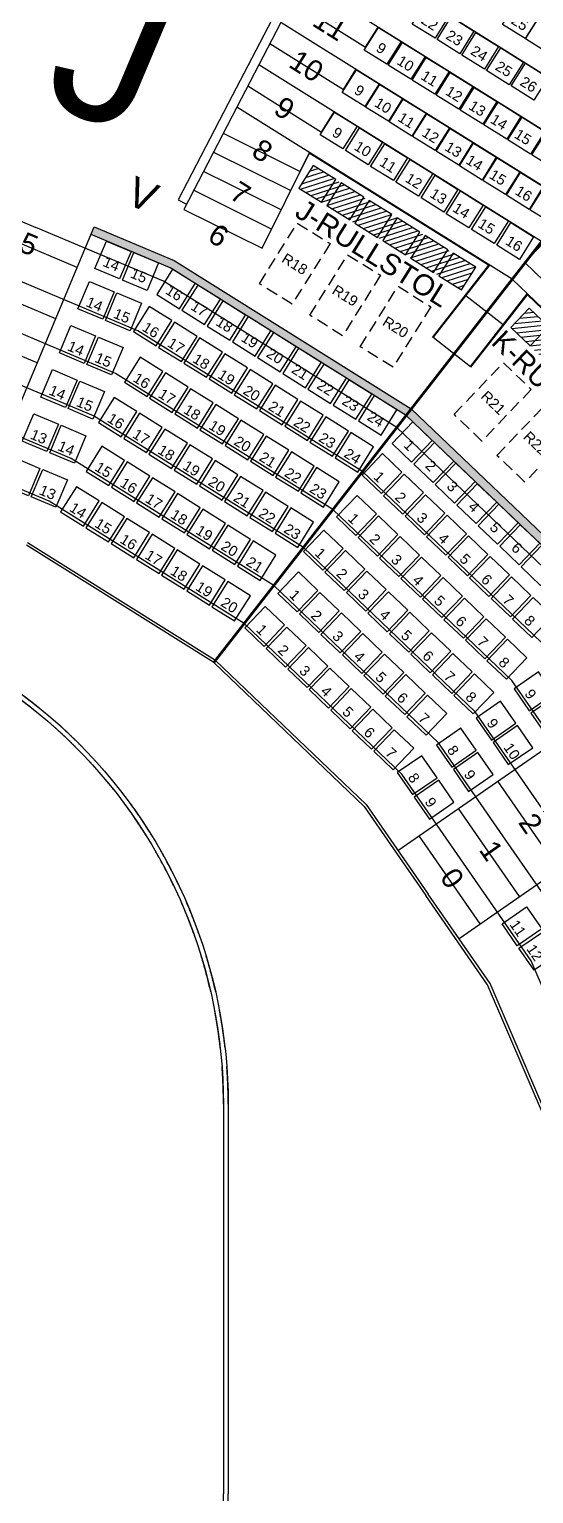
# Model space of a CAD drawing. Header units: millimetres. Extents: x 42980 to 202332, y 27411 to 140378.
# Drawn here: x 145506 to 153984, y 84100 to 108719 of the extents above; entities that cross this region are included whole.
import ezdxf
from ezdxf.enums import TextEntityAlignment as Align

# ---------------------------------------------------------------- set-up
doc = ezdxf.new("R2010")
doc.units = ezdxf.units.MM
doc.header["$LTSCALE"] = 100
doc.linetypes.add('DASHED_2', pattern=[3, 2, -1])
doc.linetypes.add('HIDDEN', pattern=[9.525, 6.35, -3.175])
for name, color, linetype in [('A-3311-EA-', 3, 'CONTINUOUS'), ('A-3311-FYLL', 1, 'CONTINUOUS'), ('C-RADER', 252, 'CONTINUOUS'), ('G-RADER_TELE_2', 252, 'CONTINUOUS'), ('J-RADER', 252, 'CONTINUOUS'), ('J-RADER_TELE', 252, 'CONTINUOUS'), ('J-RADNUMMER', 4, 'CONTINUOUS'), ('J-RADNUMMER_TELE', 4, 'CONTINUOUS'), ('J-RULLSTOLSPLATS', 1, 'DASHED_2'), ('J-STOLAR', 1, 'CONTINUOUS'), ('J-STOLAR MEDFÖLJARE', 1, 'CONTINUOUS'), ('J-STOLAR_TELE', 3, 'CONTINUOUS'), ('J-STOLNR RULLSTOLSPLATS', 7, 'CONTINUOUS'), ('J-STOLNUMMER', 7, 'CONTINUOUS'), ('J-STOLNUMMER_TELE', 7, 'CONTINUOUS'), ('J-TRAPPA', 254, 'CONTINUOUS'), ('J-TRAPPA_TELE', 254, 'CONTINUOUS'), ('K-RADER', 252, 'CONTINUOUS'), ('K-RADER_TELE', 252, 'CONTINUOUS'), ('K-RADNUMMER_TELE', 4, 'CONTINUOUS'), ('K-RULLSTOLSPLATS', 1, 'DASHED_2'), ('K-STOLAR', 1, 'CONTINUOUS'), ('K-STOLAR MEDFÖLJARE', 1, 'CONTINUOUS'), ('K-STOLAR_TELE', 3, 'CONTINUOUS'), ('K-STOLNR RULLSTOLSPLATS', 7, 'CONTINUOUS'), ('K-STOLNUMMER_TELE', 7, 'CONTINUOUS'), ('K-TRAPPA_TELE', 254, 'CONTINUOUS'), ('möblering', 42, 'CONTINUOUS'), ('RINK', 5, 'CONTINUOUS'), ('SEKTIONS_NR', 4, 'CONTINUOUS'), ('STOMME', 254, 'CONTINUOUS'), ('U-RADER', 252, 'CONTINUOUS')]:
    doc.layers.add(name, color=color, linetype=linetype)
doc.layers.add('SEKTIONER', color=4, linetype='CONTINUOUS', lineweight=70)
doc.styles.add('ARIAL', font='arial.ttf')

# ---------------------------------------------------------------- blocks, each defined once
blk = doc.blocks.new('KAJ')
at = {"layer": 'A-3311-FYLL'}
h = blk.add_hatch(color=256, dxfattribs=at)
h.paths.add_polyline_path([(27843, 21296), (27790, 21168), (29123, 20607), (33086, 18125), (33172, 18236), (29188, 20732)])
h.paths.add_polyline_path([(37213, 13775), (37328, 13855), (36493, 15063), (33172, 18236), (33086, 18125), (36385, 14971)])
at = {"layer": 'A-3311-EA-'}
for p, q in [((27844, 21297), (29188, 20732)), ((29123, 20607), (27790, 21168)), ((29188, 20732), (33172, 18236)), ((33086, 18125), (29123, 20607)), ((33172, 18236), (36493, 15063)), ((36385, 14971), (33086, 18125))]:
    blk.add_line(p, q, dxfattribs=at)
blk = doc.blocks.new('sarg')
at = {"layer": 'RINK'}
for points in [[(118753, 99226), (140269, 99226, -0.414214), (148849, 90646), (148849, 84100)], [(118753, 99146), (140269, 99146, -0.414214), (148769, 90646), (148769, 84100)], [(118753, 69054), (140269, 69054, 0.414214), (148769, 77554), (148769, 84100)], [(118753, 68974), (140269, 68974, 0.414214), (148849, 77554), (148849, 84100)]]:
    blk.add_lwpolyline(points, format="xyb", dxfattribs=at)

msp = doc.modelspace()

# ---------------------------------------------------------------- hatches: boundary and pattern name
at = {"layer": 'möblering'}
h = msp.add_hatch(dxfattribs=at)
h.set_pattern_fill('ANSI31', color=256, scale=25, angle=-27.242, style=0)
h.set_pattern_definition([(17.75802, (-4028.35, 84687.92), (-24.209186, 75.59303), [])])
h.paths.add_polyline_path([(153011, 104720), (152773, 104338), (150039, 106049), (150277, 106430)])
h = msp.add_hatch(dxfattribs=at)
h.set_pattern_fill('ANSI31', color=256, scale=25, angle=-39.0975, style=0)
h.set_pattern_definition([(5.90252, (-1571.63, 114455.04), (-8.16263, 78.954177), [])])
h.paths.add_polyline_path([(155941, 102091), (155630, 101765), (153598, 103707), (153909, 104032)])

# ---------------------------------------------------------------- linework, layer by layer
at = {"layer": 'C-RADER'}
msp.add_line((153224, 104752), (150212, 106636), dxfattribs=at)
at = {"layer": 'G-RADER_TELE_2'}
msp.add_line((143465, 106290), (145613, 105388), dxfattribs=at)
at = {"layer": 'J-RADER'}
for p, q in [((155595, 107055), (150727, 110099)), ((155102, 106420), (150357, 109387)), ((154608, 105785), (149733, 108834)), ((154114, 105151), (149363, 108122)), ((153620, 104516), (148993, 107410))]:
    msp.add_line(p, q, dxfattribs=at)
at = {"layer": 'J-RADER_TELE'}
for p, q in [((147760, 104485), (145613, 105388)), ((147328, 103652), (145243, 104529)), ((151684, 102027), (147760, 104485)), ((146956, 102935), (144925, 103789)), ((151107, 101285), (147328, 103652)), ((146584, 102218), (144606, 103050)), ((150610, 100647), (146956, 102935)), ((146212, 101502), (144288, 102311)), ((150113, 100008), (146584, 102218)), ((154947, 98908), (151684, 102027)), ((145840, 100785), (143969, 101571)), ((149616, 99369), (146212, 101502)), ((154232, 98298), (151107, 101285)), ((149119, 98731), (145840, 100785)), ((153617, 97773), (150610, 100647)), ((148607, 98072), (145456, 100046)), ((148635, 98108), (145477, 100086)), ((153001, 97247), (150113, 100008)), ((152386, 96722), (149616, 99369)), ((151770, 96197), (149119, 98731)), ((151136, 95655), (148607, 98072)), ((151170, 95684), (148635, 98108)), ((154841, 96003), (153617, 97773)), ((154179, 95544), (153001, 97247)), ((153517, 95086), (152386, 96722)), ((152855, 94628), (151770, 96197)), ((151136, 95655), (152173, 94155)), ((151170, 95684), (152210, 94181))]:
    msp.add_line(p, q, dxfattribs=at)
at = {"layer": 'J-RULLSTOLSPLATS'}
for points in [[(150010, 105460), (150561, 105115), (149924, 104098), (149373, 104442)], [(150857, 104929), (151408, 104584), (150772, 103567), (150221, 103911)], [(151705, 104399), (152256, 104054), (151620, 103037), (151069, 103382)]]:
    msp.add_lwpolyline(points, close=True, dxfattribs=at)
at = {"layer": 'J-STOLAR'}
for points in [[(152326, 108567), (151944, 108806), (152183, 109187), (152565, 108949)], [(153840, 108563), (153459, 108802), (153697, 109183), (154079, 108945)], [(152741, 108307), (152360, 108546), (152599, 108927), (152980, 108689)], [(154230, 108319), (153849, 108558), (154087, 108939), (154469, 108701)], [(151517, 108131), (151135, 108369), (151374, 108751), (151755, 108512)], [(153157, 108047), (152775, 108286), (153014, 108667), (153395, 108429)], [(151919, 107879), (151538, 108117), (151776, 108499), (152158, 108260)], [(153572, 107787), (153191, 108026), (153429, 108408), (153811, 108169)], [(152322, 107627), (151940, 107866), (152179, 108247), (152561, 108008)], [(153988, 107528), (153606, 107766), (153845, 108148), (154226, 107909)], [(151147, 107419), (150765, 107657), (151004, 108039), (151385, 107800)], [(152725, 107375), (152343, 107614), (152582, 107995), (152963, 107756)], [(151541, 107172), (151159, 107411), (151398, 107792), (151780, 107553)], [(153127, 107123), (152746, 107362), (152984, 107743), (153366, 107504)], [(151935, 106925), (151554, 107164), (151792, 107546), (152174, 107307)], [(153530, 106871), (153148, 107110), (153387, 107491), (153769, 107253)], [(150777, 106707), (150395, 106945), (150634, 107327), (151016, 107088)], [(152329, 106679), (151948, 106917), (152187, 107299), (152568, 107060)], [(153933, 106619), (153551, 106858), (153790, 107239), (154171, 107001)], [(151201, 106441), (150819, 106680), (151058, 107062), (151440, 106823)], [(152724, 106432), (152342, 106671), (152581, 107052), (152962, 106814)], [(154335, 106367), (153954, 106606), (154193, 106987), (154574, 106749)], [(151625, 106176), (151243, 106415), (151482, 106796), (151863, 106558)], [(153118, 106185), (152736, 106424), (152975, 106806), (153356, 106567)], [(152049, 105911), (151667, 106150), (151906, 106531), (152287, 106293)], [(153512, 105939), (153131, 106178), (153369, 106559), (153751, 106320)], [(152472, 105646), (152091, 105884), (152330, 106266), (152711, 106027)], [(153906, 105692), (153525, 105931), (153763, 106312), (154145, 106074)], [(152896, 105381), (152515, 105619), (152754, 106001), (153135, 105762)], [(154300, 105446), (153919, 105684), (154158, 106066), (154539, 105827)], [(153320, 105115), (152939, 105354), (153177, 105736), (153559, 105497)], [(153744, 104850), (153363, 105089), (153601, 105470), (153983, 105232)]]:
    msp.add_lwpolyline(points, close=True, dxfattribs=at)
at = {"layer": 'J-STOLAR MEDFÖLJARE'}
for points in [[(150039, 106049), (150420, 105810), (150659, 106191), (150277, 106430)], [(150509, 105754), (150891, 105516), (151129, 105897), (150748, 106136)], [(150980, 105460), (151361, 105221), (151600, 105603), (151218, 105841)], [(151450, 105166), (151832, 104927), (152070, 105308), (151689, 105547)], [(151921, 104871), (152302, 104633), (152541, 105014), (152159, 105253)], [(152391, 104577), (152773, 104338), (153011, 104720), (152630, 104958)]]:
    msp.add_lwpolyline(points, close=True, dxfattribs=at)
at = {"layer": 'J-STOLAR_TELE'}
for points in [[(147024, 104523), (146609, 104697), (146803, 105158), (147218, 104984)], [(147485, 104329), (147070, 104503), (147264, 104964), (147679, 104790)], [(147647, 104260), (148029, 104021), (148294, 104445), (147913, 104684)], [(146739, 103845), (146324, 104020), (146518, 104481), (146933, 104306)], [(148071, 103995), (148453, 103756), (148718, 104180), (148337, 104419)], [(147200, 103652), (146785, 103826), (146979, 104287), (147394, 104112)], [(148495, 103729), (148876, 103491), (149142, 103914), (148760, 104153)], [(147257, 103638), (147638, 103399), (147903, 103823), (147522, 104061)], [(146427, 103103), (146012, 103278), (146206, 103739), (146621, 103564)], [(147680, 103372), (148062, 103133), (148327, 103557), (147946, 103796)], [(148919, 103464), (149300, 103225), (149565, 103649), (149184, 103888)], [(146888, 102909), (146473, 103084), (146667, 103545), (147082, 103370)], [(148104, 103107), (148485, 102868), (148751, 103292), (148369, 103531)], [(149342, 103199), (149724, 102960), (149989, 103383), (149608, 103622)], [(147104, 102784), (147485, 102545), (147751, 102968), (147369, 103207)], [(148528, 102842), (148909, 102603), (149175, 103026), (148793, 103265)], [(149766, 102933), (150148, 102694), (150413, 103118), (150032, 103357)], [(146115, 102361), (145700, 102536), (145894, 102997), (146309, 102822)], [(147528, 102518), (147909, 102279), (148174, 102703), (147793, 102942)], [(148952, 102576), (149333, 102337), (149598, 102761), (149217, 103000)], [(150190, 102668), (150571, 102429), (150837, 102853), (150455, 103092)], [(146576, 102167), (146161, 102342), (146355, 102803), (146770, 102628)], [(147951, 102253), (148333, 102014), (148598, 102438), (148217, 102677)], [(149375, 102311), (149757, 102072), (150022, 102496), (149641, 102734)], [(150614, 102402), (150995, 102164), (151261, 102587), (150879, 102826)], [(146669, 102106), (147051, 101867), (147316, 102291), (146935, 102530)], [(149799, 102045), (150180, 101806), (150446, 102230), (150064, 102469)], [(151037, 102137), (151419, 101898), (151684, 102322), (151303, 102561)], [(145803, 101619), (145388, 101794), (145582, 102254), (145997, 102080)], [(147093, 101840), (147474, 101602), (147740, 102025), (147358, 102264)], [(148375, 101987), (148756, 101749), (149022, 102172), (148640, 102411)], [(150223, 101780), (150604, 101541), (150870, 101965), (150488, 102204)], [(146264, 101425), (145849, 101600), (146043, 102061), (146458, 101886)], [(147517, 101575), (147898, 101336), (148164, 101760), (147782, 101999)], [(148799, 101722), (149180, 101483), (149446, 101907), (149064, 102146)], [(150647, 101515), (151028, 101276), (151293, 101699), (150912, 101938)], [(151607, 101755), (151932, 101444), (152277, 101806), (151952, 102117)], [(146461, 101287), (146842, 101048), (147108, 101471), (146726, 101710)], [(147941, 101310), (148322, 101071), (148587, 101495), (148206, 101733)], [(149223, 101457), (149604, 101218), (149869, 101641), (149488, 101880)], [(151968, 101410), (152293, 101099), (152639, 101460), (152314, 101771)], [(145491, 100877), (145076, 101051), (145270, 101512), (145685, 101338)], [(146885, 101021), (147266, 100782), (147531, 101206), (147150, 101445)], [(148364, 101044), (148746, 100805), (149011, 101229), (148630, 101468)], [(149646, 101191), (150028, 100952), (150293, 101376), (149912, 101615)], [(151099, 101224), (151424, 100913), (151770, 101274), (151444, 101585)], [(145952, 100683), (145537, 100858), (145731, 101319), (146146, 101144)], [(148788, 100779), (149169, 100540), (149435, 100964), (149053, 101203)], [(150070, 100926), (150451, 100687), (150717, 101111), (150335, 101350)], [(151460, 100878), (151786, 100567), (152131, 100929), (151806, 101240)], [(152329, 101064), (152655, 100753), (153000, 101115), (152675, 101426)], [(146033, 100604), (146415, 100366), (146680, 100789), (146299, 101028)], [(147308, 100756), (147690, 100517), (147955, 100941), (147574, 101180)], [(152691, 100719), (153016, 100408), (153362, 100769), (153036, 101080)], [(146457, 100339), (146839, 100100), (147104, 100524), (146723, 100763)], [(147732, 100490), (148113, 100252), (148379, 100675), (147997, 100914)], [(149212, 100513), (149593, 100275), (149859, 100698), (149477, 100937)], [(150669, 100521), (150994, 100210), (151340, 100571), (151015, 100882)], [(151822, 100533), (152147, 100222), (152492, 100583), (152167, 100894)], [(153052, 100373), (153378, 100062), (153723, 100424), (153398, 100735)], [(146881, 100074), (147262, 99835), (147528, 100258), (147146, 100497)], [(148156, 100225), (148537, 99986), (148803, 100410), (148421, 100649)], [(149636, 100248), (150017, 100009), (150282, 100433), (149901, 100672)], [(151031, 100175), (151356, 99864), (151701, 100226), (151376, 100537)], [(152183, 100187), (152508, 99876), (152854, 100238), (152529, 100549)], [(147305, 99808), (147686, 99569), (147951, 99993), (147570, 100232)], [(148580, 99960), (148961, 99721), (149226, 100144), (148845, 100383)], [(150113, 99939), (150438, 99628), (150784, 99989), (150458, 100300)], [(152545, 99842), (152870, 99531), (153215, 99892), (152890, 100203)], [(153414, 100028), (153739, 99717), (154085, 100078), (153759, 100389)], [(147728, 99543), (148110, 99304), (148375, 99728), (147994, 99967)], [(149003, 99694), (149385, 99455), (149650, 99879), (149269, 100118)], [(150474, 99593), (150800, 99283), (151145, 99644), (150820, 99955)], [(151392, 99830), (151717, 99519), (152063, 99880), (151738, 100191)], [(153775, 99682), (154101, 99371), (154446, 99733), (154121, 100044)], [(151753, 99484), (152079, 99173), (152424, 99535), (152099, 99846)], [(152906, 99496), (153231, 99185), (153577, 99547), (153251, 99858)], [(148152, 99277), (148534, 99039), (148799, 99462), (148418, 99701)], [(149683, 99236), (150008, 98925), (150354, 99287), (150029, 99598)], [(150836, 99248), (151161, 98937), (151507, 99299), (151181, 99609)], [(152115, 99139), (152440, 98828), (152786, 99189), (152460, 99500)], [(153267, 99151), (153593, 98840), (153938, 99201), (153613, 99512)], [(148576, 99012), (148957, 98773), (149223, 99197), (148841, 99436)], [(150045, 98891), (150370, 98580), (150715, 98941), (150390, 99252)], [(151197, 98903), (151523, 98592), (151868, 98953), (151543, 99264)], [(149127, 98654), (149452, 98343), (149798, 98705), (149473, 99015)], [(152476, 98793), (152802, 98483), (153147, 98844), (152822, 99155)], [(153629, 98805), (153954, 98494), (154300, 98856), (153974, 99167)], [(150406, 98545), (150731, 98234), (151077, 98596), (150752, 98907)], [(151559, 98557), (151884, 98246), (152229, 98608), (151904, 98918)], [(152838, 98448), (153163, 98137), (153509, 98498), (153183, 98809)], [(149489, 98309), (149814, 97998), (150159, 98359), (149834, 98670)], [(150768, 98200), (151093, 97889), (151438, 98250), (151113, 98561)], [(151920, 98212), (152245, 97901), (152591, 98262), (152266, 98573)], [(149850, 97963), (150175, 97652), (150521, 98014), (150196, 98324)], [(153199, 98102), (153525, 97792), (153870, 98153), (153545, 98464)], [(151129, 97854), (151454, 97543), (151800, 97905), (151474, 98216)], [(152282, 97866), (152607, 97555), (152952, 97917), (152627, 98227)], [(150211, 97618), (150537, 97307), (150882, 97668), (150557, 97979)], [(151490, 97509), (151816, 97198), (152161, 97559), (151836, 97870)], [(152643, 97521), (152968, 97210), (153314, 97571), (152988, 97882)], [(153653, 97632), (153909, 97262), (154320, 97546), (154064, 97916)], [(150573, 97272), (150898, 96961), (151244, 97323), (150918, 97634)], [(151852, 97163), (152177, 96852), (152523, 97214), (152197, 97525)], [(153938, 97221), (154194, 96851), (154605, 97135), (154349, 97505)], [(150934, 96927), (151260, 96616), (151605, 96977), (151280, 97288)], [(153016, 97139), (153272, 96769), (153683, 97053), (153427, 97423)], [(153300, 96728), (153556, 96357), (153967, 96642), (153711, 97012)], [(151296, 96581), (151621, 96270), (151967, 96632), (151641, 96943)], [(152350, 96686), (152606, 96316), (153017, 96601), (152761, 96971)], [(151691, 96223), (151947, 95853), (152359, 96137), (152103, 96507)], [(152634, 96275), (152890, 95905), (153301, 96190), (153045, 96560)], [(151976, 95812), (152232, 95442), (152643, 95726), (152387, 96096)]]:
    msp.add_lwpolyline(points, close=True, dxfattribs=at)
at = {"layer": 'J-TRAPPA'}
for p, q in [((150080, 109504), (148993, 107410)), ((149782, 109266), (148850, 107471)), ((149899, 106006), (148599, 106651)), ((149739, 105683), (148433, 106331)), ((149579, 105361), (148267, 106012))]:
    msp.add_line(p, q, dxfattribs=at)
for points in [[(149917, 109190), (151155, 108416), (151367, 108755)], [(149548, 108478), (150785, 107704), (150997, 108043)], [(149178, 107766), (150416, 106992), (150628, 107331)], [(148850, 107471), (148008, 105850), (148147, 105781)], [(148993, 107410), (148101, 105692), (149419, 105038), (150215, 106641)], [(148765, 106971), (150059, 106328), (150217, 106645)]]:
    msp.add_lwpolyline(points, dxfattribs=at)
at = {"layer": 'J-TRAPPA_TELE'}
msp.add_line((144538, 100482), (146597, 105397), dxfattribs=at)
for points in [[(146311, 104715), (144651, 105412)], [(145950, 103852), (144290, 104549)], [(145639, 103110), (143979, 103807)]]:
    msp.add_lwpolyline(points, dxfattribs=at)
at = {"layer": 'K-RADER'}
for p, q in [((157582, 100729), (153620, 104516)), ((156157, 102078), (153878, 104256))]:
    msp.add_line(p, q, dxfattribs=at)
at = {"layer": 'K-RADER_TELE'}
for p, q in [((154649, 93450), (153517, 95086)), ((153940, 93059), (152855, 94628)), ((153210, 92656), (152173, 94155)), ((153250, 92678), (152210, 94181)), ((155406, 89632), (153940, 93059)), ((154609, 89386), (153210, 92656)), ((154652, 89400), (153250, 92678))]:
    msp.add_line(p, q, dxfattribs=at)
at = {"layer": 'K-RULLSTOLSPLATS'}
for points in [[(153474, 103114), (153944, 102665), (153115, 101797), (152645, 102246)], [(154196, 102422), (154666, 101973), (153837, 101106), (153367, 101555)]]:
    msp.add_lwpolyline(points, close=True, dxfattribs=at)
at = {"layer": 'K-STOLAR'}
msp.add_lwpolyline([(154158, 104486), (153833, 104797), (154144, 105123), (154469, 104812)], close=True, dxfattribs=at)
at = {"layer": 'K-STOLAR MEDFÖLJARE'}
msp.add_lwpolyline([(153598, 103707), (153924, 103396), (154235, 103721), (153909, 104032)], close=True, dxfattribs=at)
at = {"layer": 'K-STOLAR_TELE'}
for points in [[(153708, 93310), (153452, 93680), (153863, 93965), (154119, 93595)], [(153993, 92899), (153736, 93269), (154147, 93554), (154403, 93184)]]:
    msp.add_lwpolyline(points, close=True, dxfattribs=at)
at = {"layer": 'K-TRAPPA_TELE'}
for p, q in [((151703, 94911), (156080, 97955)), ((152731, 93433), (157104, 96475))]:
    msp.add_line(p, q, dxfattribs=at)
for points in [[(154409, 94601), (153383, 96080)], [(153748, 94141), (152722, 95620)], [(153087, 93681), (152061, 95160)]]:
    msp.add_lwpolyline(points, dxfattribs=at)
at = {"layer": 'RINK', "linetype": 'HIDDEN'}
for points in [[(118753, 99226), (140269, 99226, -0.414214), (148849, 90646), (148849, 84100)], [(118753, 99146), (140269, 99146, -0.414214), (148769, 90646), (148769, 84100)], [(118753, 69054), (140269, 69054, 0.414214), (148769, 77554), (148769, 84100)], [(118753, 68974), (140269, 68974, 0.414214), (148849, 77554), (148849, 84100)]]:
    msp.add_lwpolyline(points, format="xyb", dxfattribs=at)
at = {"layer": 'SEKTIONER'}
msp.add_lwpolyline([(148607, 98072), (160593, 113473), (161694, 112435), (162841, 113601)], dxfattribs=at)
at = {"layer": 'STOMME'}
for points in [[(153224, 104752), (152279, 103540)], [(153239, 104754), (152293, 103542), (152924, 103050), (153876, 104271)], [(152842, 104246), (153473, 103754)], [(152926, 103036), (153878, 104256)]]:
    msp.add_lwpolyline(points, dxfattribs=at)

# ---------------------------------------------------------------- block references
at = {"layer": 'RINK'}
msp.add_blockref('sarg', (0, 0), dxfattribs=at)
at = {"layer": 'U-RADER'}
msp.add_blockref('KAJ', (118753, 84100), dxfattribs=at)

# ---------------------------------------------------------------- texts
at = {"layer": 'J-RADNUMMER', "style": 'ARIAL'}
for s, p in [('11', (150240, 108793)), ('10', (149843, 108098)), ('9', (149588, 107315)), ('8', (149218, 106603)), ('7', (148848, 105891)), ('6', (148479, 105179))]:
    msp.add_text(s, height=350, rotation=327.9594, dxfattribs=at).set_placement(p)
at = {"layer": 'J-RADNUMMER_TELE', "style": 'ARIAL'}
msp.add_text('5', height=350, rotation=337.1908, dxfattribs=at).set_placement((145305, 105001))
at = {"layer": 'J-STOLNR RULLSTOLSPLATS', "style": 'ARIAL'}
for s, p in [('R18', (149732, 104818)), ('R19', (150579, 104287)), ('R20', (151427, 103757))]:
    msp.add_text(s, height=175, rotation=327.9409, dxfattribs=at).set_placement(p)
at = {"layer": 'J-STOLNUMMER', "style": 'ARIAL'}
for s, rotation, p in [('22', 327.9409, (152076, 108831)), ('25', 327.9409, (153590, 108827)), ('23', 327.9409, (152491, 108571)), ('9', 327.969, (151319, 108362)), ('24', 327.9409, (152907, 108311)), ('10', 327.9409, (151669, 108143)), ('25', 327.9409, (153322, 108051)), ('11', 327.9409, (152072, 107891)), ('26', 327.9409, (153738, 107791)), ('9', 327.969, (150950, 107650)), ('12', 327.9409, (152485, 107632)), ('10', 327.9409, (151291, 107436)), ('13', 327.9409, (152877, 107387)), ('11', 327.9409, (151685, 107189)), ('14', 327.9409, (153240, 107159)), ('9', 327.969, (150580, 106938)), ('12', 327.9409, (152090, 106936)), ('15', 327.9409, (153643, 106907)), ('10', 327.9409, (150951, 106705)), ('13', 327.9409, (152474, 106696)), ('11', 327.9409, (151375, 106440)), ('14', 327.9409, (152828, 106474)), ('12', 327.9409, (151809, 106168)), ('15', 327.9409, (153222, 106227)), ('13', 327.9409, (152223, 105910)), ('16', 327.9409, (153656, 105956)), ('14', 327.9409, (152607, 105669)), ('15', 327.9409, (153031, 105404)), ('16', 327.9409, (153494, 105114))]:
    msp.add_text(s, height=175, rotation=rotation, dxfattribs=at).set_placement(p)
at = {"layer": 'J-STOLNUMMER_TELE', "style": 'ARIAL'}
for s, rotation, p in [('14', 337.194, (146728, 104746)), ('15', 337.194, (147189, 104552)), ('16', 327.9409, (147779, 104285)), ('14', 337.194, (146443, 104069)), ('15', 337.194, (146904, 103875)), ('17', 327.9409, (148203, 104020)), ('16', 327.9409, (147388, 103663)), ('18', 327.9409, (148627, 103755)), ('14', 337.194, (146131, 103327)), ('17', 327.9409, (147812, 103397)), ('19', 327.9409, (149050, 103489)), ('15', 337.194, (146592, 103133)), ('18', 327.9409, (148236, 103132)), ('20', 327.9409, (149474, 103224)), ('16', 327.9409, (147235, 102809)), ('19', 327.9409, (148659, 102867)), ('21', 327.9409, (149898, 102958)), ('14', 337.194, (145819, 102585)), ('20', 327.9409, (149083, 102601)), ('22', 327.9409, (150322, 102693)), ('15', 337.194, (146280, 102391)), ('17', 327.9409, (147659, 102543)), ('21', 327.9409, (149507, 102336)), ('23', 327.9409, (150745, 102428)), ('16', 327.9409, (146801, 102131)), ('18', 327.9409, (148083, 102278)), ('22', 327.9409, (149931, 102070)), ('24', 327.9409, (151169, 102162)), ('13', 337.194, (145507, 101843)), ('17', 327.9409, (147225, 101866)), ('19', 327.9409, (148507, 102013)), ('23', 327.9409, (150354, 101805)), ('14', 337.194, (145968, 101649)), ('18', 327.9409, (147648, 101600)), ('20', 327.9409, (148930, 101747)), ('1', 316.293, (151785, 101710)), ('19', 327.9409, (148072, 101335)), ('21', 327.9409, (149354, 101482)), ('24', 327.9409, (150778, 101540)), ('2', 316.293, (152147, 101365)), ('15', 327.9409, (146592, 101312)), ('20', 327.9409, (148496, 101069)), ('22', 327.9409, (149778, 101216)), ('1', 316.293, (151278, 101179)), ('13', 337.194, (145656, 100907)), ('16', 327.9409, (147016, 101046)), ('23', 327.9409, (150202, 100951)), ('3', 316.293, (152508, 101019)), ('14', 327.9409, (146165, 100630)), ('17', 327.9409, (147440, 100781)), ('21', 327.9409, (148920, 100804)), ('2', 316.293, (151639, 100833)), ('4', 316.293, (152870, 100674)), ('15', 327.9409, (146589, 100364)), ('18', 327.9409, (147864, 100516)), ('22', 327.9409, (149343, 100539)), ('1', 316.293, (150848, 100476)), ('3', 316.293, (152001, 100488)), ('16', 327.9409, (147013, 100099)), ('19', 327.9409, (148287, 100250)), ('23', 327.9409, (149767, 100273)), ('2', 316.293, (151209, 100131)), ('4', 316.293, (152362, 100142)), ('5', 316.293, (153231, 100328)), ('20', 327.9409, (148711, 99985)), ('1', 316.293, (150292, 99894)), ('6', 316.293, (153593, 99983)), ('17', 327.9409, (147436, 99833)), ('21', 327.9409, (149135, 99719)), ('3', 316.293, (151571, 99785)), ('5', 316.293, (152723, 99797)), ('18', 327.9409, (147860, 99568)), ('2', 316.293, (150653, 99549)), ('4', 316.293, (151932, 99440)), ('6', 316.293, (153085, 99451)), ('19', 327.9409, (148284, 99303)), ('1', 316.293, (149862, 99191)), ('3', 316.293, (151015, 99203)), ('7', 316.293, (153446, 99106)), ('20', 327.9409, (148708, 99037)), ('5', 316.293, (152294, 99094)), ('2', 316.293, (150224, 98846)), ('4', 316.293, (151376, 98858)), ('6', 316.293, (152655, 98749)), ('8', 316.293, (153808, 98761)), ('1', 316.293, (149306, 98609)), ('3', 316.293, (150585, 98500)), ('5', 316.293, (151738, 98512)), ('7', 316.293, (153017, 98403)), ('2', 316.293, (149667, 98264)), ('6', 316.293, (152099, 98167)), ('3', 316.293, (150029, 97918)), ('4', 316.293, (150946, 98155)), ('8', 316.293, (153378, 98058)), ('5', 316.293, (151308, 97809)), ('7', 316.293, (152460, 97821)), ('4', 316.293, (150390, 97573)), ('6', 316.293, (151669, 97464)), ('8', 316.293, (152822, 97476)), ('9', 304.6704, (153821, 97549)), ('5', 316.293, (150752, 97227)), ('7', 316.293, (152031, 97118)), ('9', 304.6704, (153184, 97056)), ('6', 316.293, (151113, 96882)), ('7', 316.293, (151475, 96536)), ('8', 304.6704, (152518, 96603)), ('10', 304.6704, (153468, 96645)), ('9', 304.6704, (152802, 96192)), ('8', 304.6704, (151860, 96140)), ('9', 304.6704, (152144, 95729))]:
    msp.add_text(s, height=175, rotation=rotation, dxfattribs=at).set_placement(p)
at = {"layer": 'K-RADNUMMER_TELE', "style": 'ARIAL'}
for s, p in [('2', (153713, 95384)), ('1', (153052, 94925)), ('0', (152394, 94461))]:
    msp.add_text(s, height=350, rotation=304.7367, dxfattribs=at).set_placement(p)
at = {"layer": 'K-STOLNR RULLSTOLSPLATS', "style": 'ARIAL'}
for s, p in [('R21', (153083, 102533)), ('R22', (153795, 101851))]:
    msp.add_text(s, height=175, rotation=316.293, dxfattribs=at).set_placement(p)
at = {"layer": 'K-STOLNUMMER_TELE', "style": 'ARIAL'}
for s, p in [('11', (153570, 93669)), ('12', (153854, 93258))]:
    msp.add_text(s, height=175, rotation=304.6704, dxfattribs=at).set_placement(p)
at = {"layer": 'SEKTIONS_NR', "style": 'ARIAL'}
for s, height, p in [('J', 2500, (145656, 107554)), ('V', 500, (147099, 105799))]:
    msp.add_text(s, height=height, rotation=337.1908, dxfattribs=at).set_placement(p)
msp.add_text('J-RULLSTOL', height=350, rotation=327.98, dxfattribs=at).set_placement((151190, 104807), align=Align.CENTER)
at = {"layer": 'SEKTIONS_NR', "style": 'ARIAL', "width": 0.96}
msp.add_text('K-RULLSTOL', height=350, rotation=316.29, dxfattribs=at).set_placement((154299, 102437), align=Align.CENTER)

doc.saveas('drawing.dxf')
